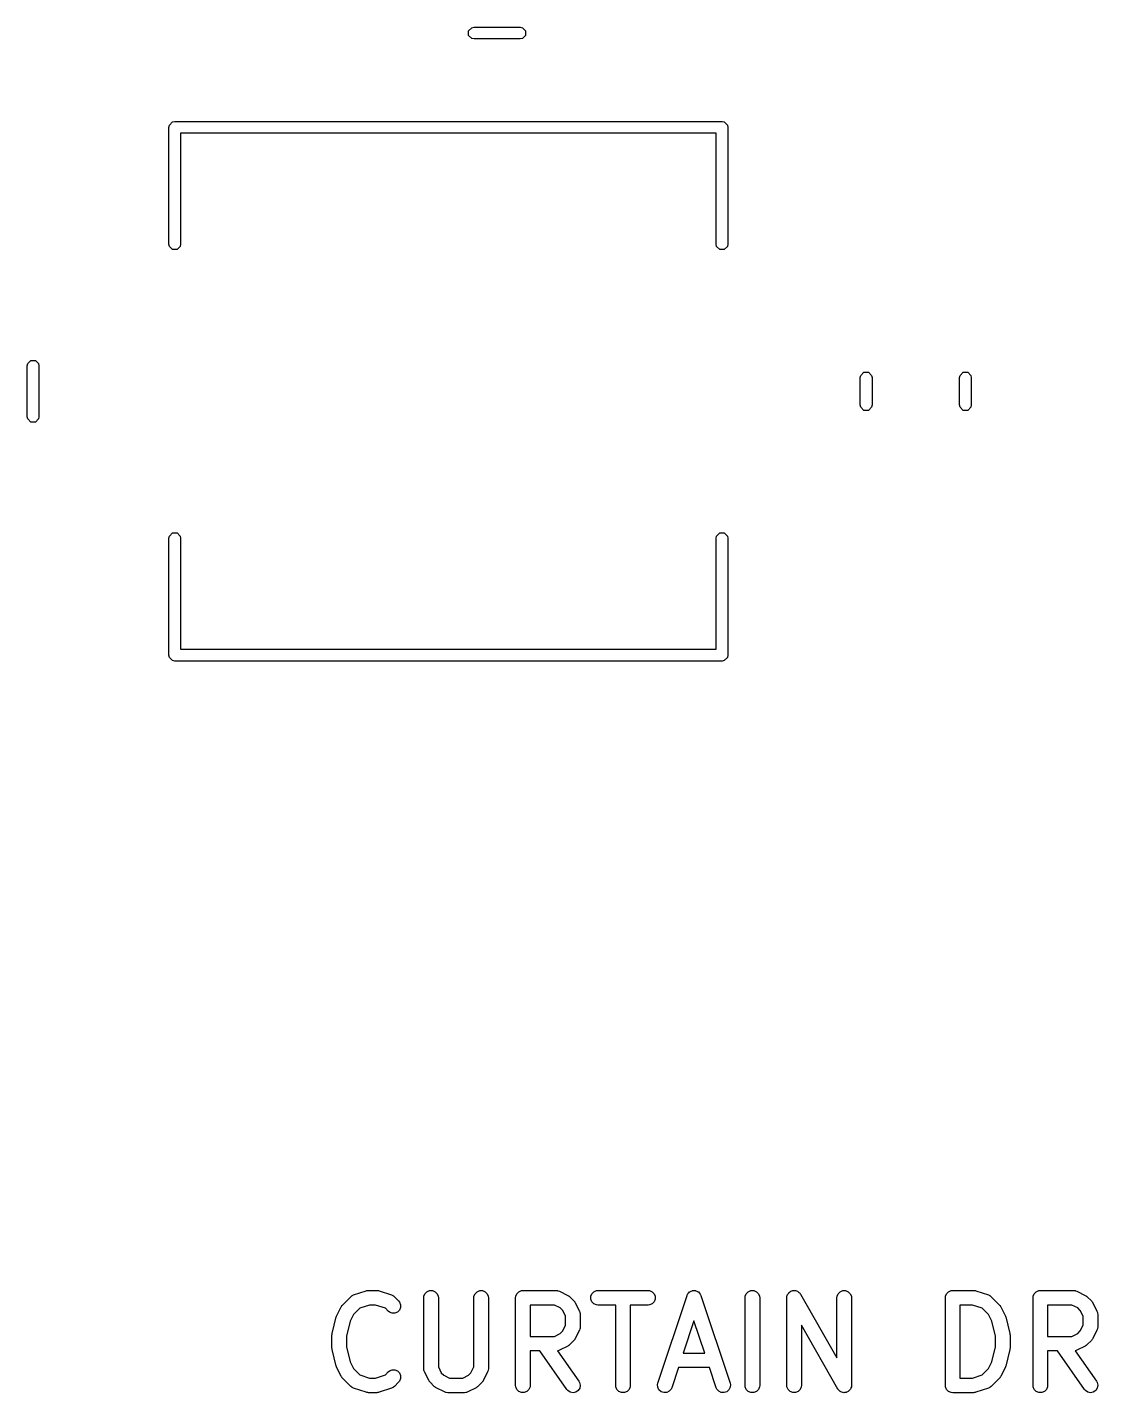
# Model space of a CAD drawing. Header units: millimetres. Extents: x 99.8 to 180.8, y -161.2 to -102.2.
# Drawn here: x 154.17 to 165.17, y -160.78 to -146.76 of the extents above; entities that cross this region are included whole.
import ezdxf

# ---------------------------------------------------------------- set-up
doc = ezdxf.new("R2010")
doc.units = ezdxf.units.MM
doc.layers.add('F.Silkscreen', color=254, linetype='CONTINUOUS', true_color=0xebdbb2)

msp = doc.modelspace()

# ---------------------------------------------------------------- linework, layer by layer
at = {"layer": 'F.Silkscreen', "linetype": 'CONTINUOUS'}
for p, q in [((158.707309, -146.799539), (158.739781, -146.767067)), ((158.707309, -146.845461), (158.707309, -146.799539)), ((158.739781, -146.767067), (158.762742, -146.7625)), ((158.762742, -146.7625), (159.237258, -146.7625)), ((159.237258, -146.7625), (159.260219, -146.767067)), ((159.260219, -146.767067), (159.292691, -146.799539)), ((159.292691, -146.799539), (159.292691, -146.845461)), ((158.739781, -146.877933), (158.707309, -146.845461)), ((158.762742, -146.8825), (158.739781, -146.877933)), ((159.237258, -146.8825), (158.762742, -146.8825)), ((159.260219, -146.877933), (159.237258, -146.8825)), ((159.292691, -146.845461), (159.260219, -146.877933)), ((155.63, -147.79), (155.634567, -147.767039)), ((155.634567, -147.767039), (155.667039, -147.734567)), ((155.667039, -147.734567), (155.69, -147.73)), ((155.69, -147.73), (161.31, -147.73)), ((161.31, -147.73), (161.332961, -147.734567)), ((161.332961, -147.734567), (161.365433, -147.767039)), ((161.365433, -147.767039), (161.37, -147.79)), ((155.63, -148.99), (155.63, -147.79)), ((161.25, -147.85), (155.75, -147.85)), ((155.75, -147.85), (155.75, -148.99)), ((161.25, -148.99), (161.25, -147.85)), ((161.37, -147.79), (161.37, -148.99)), ((155.634567, -149.012961), (155.63, -148.99)), ((155.667039, -149.045433), (155.634567, -149.012961)), ((155.745433, -149.012961), (155.712961, -149.045433)), ((155.75, -148.99), (155.745433, -149.012961)), ((161.254567, -149.012961), (161.25, -148.99)), ((161.287039, -149.045433), (161.254567, -149.012961)), ((161.365433, -149.012961), (161.332961, -149.045433)), ((161.37, -148.99), (161.365433, -149.012961)), ((155.712961, -149.045433), (155.667039, -149.045433)), ((161.332961, -149.045433), (161.287039, -149.045433)), ((154.175, -150.238748), (154.179567, -150.215787)), ((154.175, -150.761252), (154.175, -150.238748)), ((154.179567, -150.215787), (154.212039, -150.183315)), ((154.212039, -150.183315), (154.257961, -150.183315)), ((154.257961, -150.183315), (154.290433, -150.215787)), ((154.290433, -150.215787), (154.295, -150.238748)), ((154.295, -150.238748), (154.295, -150.761252)), ((162.734567, -150.336459), (162.767039, -150.303987)), ((162.767039, -150.303987), (162.812961, -150.303987)), ((162.812961, -150.303987), (162.845433, -150.336459)), ((163.754567, -150.336459), (163.787039, -150.303987)), ((163.787039, -150.303987), (163.832961, -150.303987)), ((163.832961, -150.303987), (163.865433, -150.336459)), ((162.73, -150.35942), (162.734567, -150.336459)), ((162.73, -150.64058), (162.73, -150.35942)), ((162.845433, -150.336459), (162.85, -150.35942)), ((162.85, -150.35942), (162.85, -150.64058)), ((163.75, -150.35942), (163.754567, -150.336459)), ((163.75, -150.64058), (163.75, -150.35942)), ((163.865433, -150.336459), (163.87, -150.35942)), ((163.87, -150.35942), (163.87, -150.64058)), ((162.734567, -150.663541), (162.73, -150.64058)), ((162.767039, -150.696013), (162.734567, -150.663541)), ((162.812961, -150.696013), (162.767039, -150.696013)), ((162.845433, -150.663541), (162.812961, -150.696013)), ((162.85, -150.64058), (162.845433, -150.663541)), ((163.754567, -150.663541), (163.75, -150.64058)), ((163.787039, -150.696013), (163.754567, -150.663541)), ((163.832961, -150.696013), (163.787039, -150.696013)), ((163.865433, -150.663541), (163.832961, -150.696013)), ((163.87, -150.64058), (163.865433, -150.663541)), ((154.179567, -150.784213), (154.175, -150.761252)), ((154.212039, -150.816685), (154.179567, -150.784213)), ((154.257961, -150.816685), (154.212039, -150.816685)), ((154.290433, -150.784213), (154.257961, -150.816685)), ((154.295, -150.761252), (154.290433, -150.784213)), ((155.63, -152.01), (155.634567, -151.987039)), ((155.634567, -151.987039), (155.667039, -151.954567)), ((155.667039, -151.954567), (155.712961, -151.954567)), ((155.712961, -151.954567), (155.745433, -151.987039)), ((155.745433, -151.987039), (155.75, -152.01)), ((161.25, -152.01), (161.254567, -151.987039)), ((161.254567, -151.987039), (161.287039, -151.954567)), ((161.287039, -151.954567), (161.332961, -151.954567)), ((161.332961, -151.954567), (161.365433, -151.987039)), ((161.365433, -151.987039), (161.37, -152.01)), ((155.63, -153.21), (155.63, -152.01)), ((155.75, -152.01), (155.75, -153.15)), ((161.25, -153.15), (161.25, -152.01)), ((161.37, -152.01), (161.37, -153.21)), ((155.634567, -153.232961), (155.63, -153.21)), ((155.667039, -153.265433), (155.634567, -153.232961)), ((155.75, -153.15), (161.25, -153.15)), ((161.365433, -153.232961), (161.332961, -153.265433)), ((161.37, -153.21), (161.365433, -153.232961)), ((155.69, -153.27), (155.667039, -153.265433)), ((161.31, -153.27), (155.69, -153.27)), ((161.332961, -153.265433), (161.31, -153.27)), ((157.411253, -159.884095), (157.496969, -159.79838)), ((157.496969, -159.79838), (157.508334, -159.789053)), ((157.508334, -159.789053), (157.510822, -159.788022)), ((157.510822, -159.788022), (157.512858, -159.786257)), ((157.512858, -159.786257), (157.526284, -159.780263)), ((157.526284, -159.780263), (157.654855, -159.737406)), ((157.654855, -159.737406), (157.662108, -159.735756)), ((157.662108, -159.735756), (157.66394, -159.734998)), ((157.66394, -159.734998), (157.666594, -159.734736)), ((157.666594, -159.734736), (157.669192, -159.734146)), ((157.669192, -159.734146), (157.671166, -159.734286)), ((157.671166, -159.734286), (157.678572, -159.733557)), ((157.678572, -159.733557), (157.764286, -159.733557)), ((157.764286, -159.733557), (157.771691, -159.734286)), ((157.771691, -159.734286), (157.773666, -159.734146)), ((157.773666, -159.734146), (157.776263, -159.734736)), ((157.776263, -159.734736), (157.778918, -159.734998)), ((157.778918, -159.734998), (157.780749, -159.735756)), ((157.780749, -159.735756), (157.788003, -159.737406)), ((157.788003, -159.737406), (157.916575, -159.780263)), ((157.916575, -159.780263), (157.930001, -159.786257)), ((157.930001, -159.786257), (157.932037, -159.788023)), ((157.932037, -159.788023), (157.934526, -159.789054)), ((157.934526, -159.789054), (157.945891, -159.798381)), ((157.945891, -159.798381), (157.988748, -159.841238)), ((158.246429, -159.808557), (158.24787, -159.793925)), ((158.246429, -160.537128), (158.246429, -159.808557)), ((158.24787, -159.793925), (158.259069, -159.766889)), ((158.259069, -159.766889), (158.279761, -159.746197)), ((158.279761, -159.746197), (158.306797, -159.734998)), ((158.306797, -159.734998), (158.336061, -159.734998)), ((158.336061, -159.734998), (158.363097, -159.746197)), ((158.363097, -159.746197), (158.383789, -159.766889)), ((158.383789, -159.766889), (158.394988, -159.793925)), ((158.394988, -159.793925), (158.396429, -159.808557)), ((158.396429, -159.808557), (158.396429, -160.519423)), ((158.760715, -159.808557), (158.762156, -159.793925)), ((158.760715, -160.519423), (158.760715, -159.808557)), ((158.762156, -159.793925), (158.773355, -159.766889)), ((158.773355, -159.766889), (158.794047, -159.746197)), ((158.794047, -159.746197), (158.821083, -159.734998)), ((158.821083, -159.734998), (158.850347, -159.734998)), ((158.850347, -159.734998), (158.877383, -159.746197)), ((158.877383, -159.746197), (158.898075, -159.766889)), ((158.898075, -159.766889), (158.909274, -159.793925)), ((158.909274, -159.793925), (158.910715, -159.808557)), ((158.910715, -159.808557), (158.910715, -160.537128)), ((159.189286, -159.808557), (159.190727, -159.793925)), ((159.189286, -160.708557), (159.189286, -159.808557)), ((159.190727, -159.793925), (159.201926, -159.766889)), ((159.201926, -159.766889), (159.222618, -159.746197)), ((159.222618, -159.746197), (159.249654, -159.734998)), ((159.249654, -159.734998), (159.264286, -159.733557)), ((159.264286, -159.733557), (159.607143, -159.733557)), ((159.607143, -159.733557), (159.621775, -159.734998)), ((159.621775, -159.734998), (159.624264, -159.736029)), ((159.624264, -159.736029), (159.626952, -159.73622)), ((159.626952, -159.73622), (159.640684, -159.741475)), ((159.640684, -159.741475), (159.726399, -159.784332)), ((159.726399, -159.784332), (159.732698, -159.788296)), ((159.732698, -159.788296), (159.734526, -159.789054)), ((159.734526, -159.789054), (159.736582, -159.790742)), ((159.736582, -159.790742), (159.738842, -159.792164)), ((159.738842, -159.792164), (159.740141, -159.793662)), ((159.740141, -159.793662), (159.745891, -159.798381)), ((159.745891, -159.798381), (159.788748, -159.841238)), ((159.962156, -159.793925), (159.973355, -159.766889)), ((159.962156, -159.823189), (159.962156, -159.793925)), ((159.973355, -159.850225), (159.962156, -159.823189)), ((159.973355, -159.766889), (159.994047, -159.746197)), ((159.994047, -159.746197), (160.021083, -159.734998)), ((160.021083, -159.734998), (160.035715, -159.733557)), ((160.035715, -159.733557), (160.550001, -159.733557)), ((160.550001, -159.733557), (160.564633, -159.734998)), ((160.564633, -159.734998), (160.591669, -159.746197)), ((160.591669, -159.746197), (160.612361, -159.766889)), ((160.612361, -159.766889), (160.62356, -159.793925)), ((160.62356, -159.823189), (160.612361, -159.850225)), ((160.62356, -159.793925), (160.62356, -159.823189)), ((160.650278, -160.68484), (160.950278, -159.78484)), ((160.950278, -159.78484), (160.956272, -159.771415)), ((160.956272, -159.771415), (160.959782, -159.767367)), ((160.959782, -159.767367), (160.962179, -159.762574)), ((160.962179, -159.762574), (160.969287, -159.756408)), ((160.969287, -159.756408), (160.975446, -159.749308)), ((160.975446, -159.749308), (160.980235, -159.746913)), ((160.980235, -159.746913), (160.984286, -159.7434)), ((160.984286, -159.7434), (160.993211, -159.740425)), ((160.993211, -159.740425), (161.001619, -159.736221)), ((161.001619, -159.736221), (161.006963, -159.735841)), ((161.006963, -159.735841), (161.012049, -159.734146)), ((161.012049, -159.734146), (161.021429, -159.734812)), ((161.021429, -159.734812), (161.030809, -159.734146)), ((161.030809, -159.734146), (161.035894, -159.735841)), ((161.035894, -159.735841), (161.041239, -159.736221)), ((161.041239, -159.736221), (161.049649, -159.740426)), ((161.049649, -159.740426), (161.058571, -159.7434)), ((161.058571, -159.7434), (161.062618, -159.74691)), ((161.062618, -159.74691), (161.067412, -159.749307)), ((161.067412, -159.749307), (161.073575, -159.756412)), ((161.073575, -159.756412), (161.080679, -159.762574)), ((161.080679, -159.762574), (161.083074, -159.767365)), ((161.083074, -159.767365), (161.086586, -159.771414)), ((161.086586, -159.771414), (161.09258, -159.78484)), ((161.09258, -159.78484), (161.39258, -160.68484)), ((161.546429, -159.808557), (161.54787, -159.793925)), ((161.546429, -160.708557), (161.546429, -159.808557)), ((161.54787, -159.793925), (161.559069, -159.766889)), ((161.559069, -159.766889), (161.579761, -159.746197)), ((161.579761, -159.746197), (161.606797, -159.734998)), ((161.606797, -159.734998), (161.636061, -159.734998)), ((161.636061, -159.734998), (161.663097, -159.746197)), ((161.663097, -159.746197), (161.683789, -159.766889)), ((161.683789, -159.766889), (161.694988, -159.793925)), ((161.694988, -159.793925), (161.696429, -159.808557)), ((161.696429, -159.808557), (161.696429, -160.708557)), ((161.975, -159.808557), (161.97537, -159.804793)), ((161.975, -160.708557), (161.975, -159.808557)), ((161.975183, -159.803318), (161.975704, -159.801407)), ((161.97537, -159.804793), (161.975183, -159.803318)), ((161.975704, -159.801407), (161.976441, -159.793925)), ((161.976441, -159.793925), (161.980258, -159.784709)), ((161.980258, -159.784709), (161.982883, -159.775086)), ((161.982883, -159.775086), (161.98581, -159.771305)), ((161.98581, -159.771305), (161.98764, -159.766889)), ((161.98764, -159.766889), (161.99469, -159.759838)), ((161.99469, -159.759838), (162.0008, -159.751949)), ((162.0008, -159.751949), (162.004953, -159.749575)), ((162.004953, -159.749575), (162.008332, -159.746197)), ((162.008332, -159.746197), (162.017544, -159.74238)), ((162.017544, -159.74238), (162.026209, -159.73743)), ((162.026209, -159.73743), (162.030952, -159.736827)), ((162.030952, -159.736827), (162.035368, -159.734998)), ((162.035368, -159.734998), (162.045342, -159.734998)), ((162.045342, -159.734998), (162.055239, -159.73374)), ((162.055239, -159.73374), (162.059851, -159.734998)), ((162.059851, -159.734998), (162.064632, -159.734998)), ((162.064632, -159.734998), (162.073847, -159.738815)), ((162.073847, -159.738815), (162.083471, -159.74144)), ((162.083471, -159.74144), (162.087251, -159.744367)), ((162.087251, -159.744367), (162.091668, -159.746197)), ((162.091668, -159.746197), (162.098718, -159.753247)), ((162.098718, -159.753247), (162.106608, -159.759357)), ((162.106608, -159.759357), (162.11096, -159.765489)), ((162.11096, -159.765489), (162.11236, -159.766889)), ((162.11236, -159.766889), (162.112929, -159.768263)), ((162.112929, -159.768263), (162.115118, -159.771347)), ((162.115118, -159.771347), (162.489286, -160.426139)), ((162.489286, -159.808557), (162.490727, -159.793925)), ((162.489286, -160.426139), (162.489286, -159.808557)), ((162.490727, -159.793925), (162.501926, -159.766889)), ((162.501926, -159.766889), (162.522618, -159.746197)), ((162.522618, -159.746197), (162.549654, -159.734998)), ((162.549654, -159.734998), (162.578918, -159.734998)), ((162.578918, -159.734998), (162.605954, -159.746197)), ((162.605954, -159.746197), (162.626646, -159.766889)), ((162.626646, -159.766889), (162.637845, -159.793925)), ((162.637845, -159.793925), (162.639286, -159.808557)), ((162.639286, -159.808557), (162.639286, -160.708557)), ((163.603571, -159.808557), (163.605012, -159.793925)), ((163.603571, -160.708557), (163.603571, -159.808557)), ((163.605012, -159.793925), (163.616211, -159.766889)), ((163.616211, -159.766889), (163.636903, -159.746197)), ((163.636903, -159.746197), (163.663939, -159.734998)), ((163.663939, -159.734998), (163.678571, -159.733557)), ((163.678571, -159.733557), (163.892857, -159.733557)), ((163.892857, -159.733557), (163.900262, -159.734286)), ((163.900262, -159.734286), (163.902237, -159.734146)), ((163.902237, -159.734146), (163.904834, -159.734736)), ((163.904834, -159.734736), (163.907489, -159.734998)), ((163.907489, -159.734998), (163.90932, -159.735756)), ((163.90932, -159.735756), (163.916574, -159.737406)), ((163.916574, -159.737406), (164.045145, -159.780263)), ((164.045145, -159.780263), (164.058571, -159.786257)), ((164.058571, -159.786257), (164.060606, -159.788022)), ((164.060606, -159.788022), (164.063095, -159.789053)), ((164.063095, -159.789053), (164.074461, -159.798381)), ((164.074461, -159.798381), (164.160176, -159.884095)), ((164.503571, -159.808557), (164.505012, -159.793925)), ((164.503571, -160.708557), (164.503571, -159.808557)), ((164.505012, -159.793925), (164.516211, -159.766889)), ((164.516211, -159.766889), (164.536903, -159.746197)), ((164.536903, -159.746197), (164.563939, -159.734998)), ((164.563939, -159.734998), (164.578571, -159.733557)), ((164.578571, -159.733557), (164.921428, -159.733557)), ((164.921428, -159.733557), (164.93606, -159.734998)), ((164.93606, -159.734998), (164.938549, -159.736029)), ((164.938549, -159.736029), (164.941237, -159.73622)), ((164.941237, -159.73622), (164.954969, -159.741475)), ((164.954969, -159.741475), (165.040684, -159.784332)), ((165.040684, -159.784332), (165.046983, -159.788296)), ((165.046983, -159.788296), (165.048811, -159.789054)), ((165.048811, -159.789054), (165.050867, -159.790742)), ((165.050867, -159.790742), (165.053127, -159.792164)), ((165.053127, -159.792164), (165.054426, -159.793662)), ((165.054426, -159.793662), (165.060176, -159.798381)), ((165.060176, -159.798381), (165.103033, -159.841238)), ((157.354347, -159.989301), (157.397204, -159.903587)), ((157.397204, -159.903587), (157.401168, -159.897287)), ((157.401168, -159.897287), (157.401926, -159.89546)), ((157.401926, -159.89546), (157.403614, -159.893403)), ((157.403614, -159.893403), (157.405036, -159.891144)), ((157.405036, -159.891144), (157.406534, -159.889844)), ((157.406534, -159.889844), (157.411253, -159.884095)), ((157.590514, -159.916966), (157.525924, -159.981555)), ((157.690742, -159.883557), (157.590514, -159.916966)), ((157.752116, -159.883557), (157.690742, -159.883557)), ((157.852344, -159.916966), (157.752116, -159.883557)), ((157.882682, -159.947304), (157.852344, -159.916966)), ((157.894047, -159.956631), (157.882682, -159.947304)), ((157.921084, -159.96783), (157.894047, -159.956631)), ((157.950346, -159.96783), (157.921084, -159.96783)), ((157.977383, -159.956631), (157.950346, -159.96783)), ((157.998075, -159.935939), (157.977383, -159.956631)), ((157.988748, -159.841238), (157.998075, -159.852603)), ((157.998075, -159.852603), (158.009274, -159.87964)), ((158.009274, -159.908902), (157.998075, -159.935939)), ((158.009274, -159.87964), (158.009274, -159.908902)), ((159.589438, -159.883557), (159.339286, -159.883557)), ((159.339286, -159.883557), (159.339286, -160.204985)), ((159.648431, -159.913053), (159.589438, -159.883557)), ((159.674076, -159.938698), (159.648431, -159.913053)), ((159.703572, -159.99769), (159.674076, -159.938698)), ((159.788748, -159.841238), (159.793466, -159.846987)), ((159.793466, -159.846987), (159.794965, -159.848287)), ((159.794965, -159.848287), (159.796386, -159.850546)), ((159.796386, -159.850546), (159.798075, -159.852603)), ((159.798075, -159.852603), (159.798832, -159.85443)), ((159.798832, -159.85443), (159.802797, -159.86073)), ((159.802797, -159.86073), (159.845654, -159.946444)), ((159.845654, -159.946444), (159.850909, -159.960176)), ((159.850909, -159.960176), (159.851099, -159.962863)), ((159.851099, -159.962863), (159.852131, -159.965353)), ((159.852131, -159.965353), (159.853572, -159.979985)), ((159.853572, -159.979985), (159.853572, -160.108557)), ((159.994047, -159.870917), (159.973355, -159.850225)), ((160.021083, -159.882116), (159.994047, -159.870917)), ((160.035715, -159.883557), (160.021083, -159.882116)), ((160.217858, -159.883557), (160.035715, -159.883557)), ((160.217858, -160.708557), (160.217858, -159.883557)), ((160.550001, -159.883557), (160.367858, -159.883557)), ((160.367858, -159.883557), (160.367858, -160.708557)), ((160.564633, -159.882116), (160.550001, -159.883557)), ((160.591669, -159.870917), (160.564633, -159.882116)), ((160.612361, -159.850225), (160.591669, -159.870917)), ((163.880687, -159.883557), (163.753571, -159.883557)), ((163.753571, -159.883557), (163.753571, -160.633557)), ((163.980914, -159.916966), (163.880687, -159.883557)), ((164.045504, -159.981555), (163.980914, -159.916966)), ((164.160176, -159.884095), (164.164894, -159.889844)), ((164.164894, -159.889844), (164.166393, -159.891144)), ((164.166393, -159.891144), (164.167814, -159.893403)), ((164.167814, -159.893403), (164.169503, -159.89546)), ((164.169503, -159.89546), (164.17026, -159.897287)), ((164.17026, -159.897287), (164.174225, -159.903587)), ((164.174225, -159.903587), (164.217082, -159.989301)), ((164.903723, -159.883557), (164.653571, -159.883557)), ((164.653571, -159.883557), (164.653571, -160.204985)), ((164.962716, -159.913053), (164.903723, -159.883557)), ((164.988361, -159.938698), (164.962716, -159.913053)), ((165.017857, -159.99769), (164.988361, -159.938698)), ((165.103033, -159.841238), (165.107751, -159.846987)), ((165.107751, -159.846987), (165.10925, -159.848287)), ((165.10925, -159.848287), (165.110671, -159.850546)), ((165.110671, -159.850546), (165.11236, -159.852603)), ((165.11236, -159.852603), (165.113117, -159.85443)), ((165.113117, -159.85443), (165.117082, -159.86073)), ((165.117082, -159.86073), (165.159939, -159.946444)), ((165.159939, -159.946444), (165.165194, -159.960176)), ((165.165194, -159.960176), (165.165384, -159.962863)), ((165.165384, -159.962863), (165.166416, -159.965353)), ((165.166416, -159.965353), (165.167857, -159.979985)), ((165.167857, -159.979985), (165.167857, -160.108557)), ((157.305811, -160.176081), (157.348668, -160.004652)), ((157.348668, -160.004652), (157.349053, -160.003572)), ((157.349053, -160.003572), (157.349092, -160.003033)), ((157.349092, -160.003033), (157.351419, -159.996951)), ((157.351419, -159.996951), (157.353615, -159.990806)), ((157.353615, -159.990806), (157.353937, -159.99037)), ((157.353937, -159.99037), (157.354347, -159.989301)), ((157.492193, -160.049017), (157.453572, -160.203504)), ((157.525924, -159.981555), (157.492193, -160.049017)), ((159.674076, -160.149844), (159.703572, -160.090852)), ((159.703572, -160.090852), (159.703572, -159.99769)), ((159.853572, -160.108557), (159.852131, -160.123189)), ((161.021429, -160.045727), (160.9112, -160.376414)), ((161.131658, -160.376414), (161.021429, -160.045727)), ((162.499168, -160.745767), (162.125, -160.090973)), ((162.125, -160.090973), (162.125, -160.708557)), ((164.079235, -160.049017), (164.045504, -159.981555)), ((164.117857, -160.203504), (164.079235, -160.049017)), ((164.217082, -159.989301), (164.217491, -159.99037)), ((164.217491, -159.99037), (164.217814, -159.990806)), ((164.217814, -159.990806), (164.220009, -159.996951)), ((164.220009, -159.996951), (164.222337, -160.003033)), ((164.222337, -160.003033), (164.222375, -160.003572)), ((164.222375, -160.003572), (164.222761, -160.004652)), ((164.222761, -160.004652), (164.265618, -160.176081)), ((164.988361, -160.149844), (165.017857, -160.090852)), ((165.017857, -160.090852), (165.017857, -159.99769)), ((165.167857, -160.108557), (165.166416, -160.123189)), ((157.303572, -160.194271), (157.303823, -160.191717)), ((157.303572, -160.322842), (157.303572, -160.194271)), ((157.303661, -160.190626), (157.304469, -160.185153)), ((157.303823, -160.191717), (157.303661, -160.190626)), ((157.304469, -160.185153), (157.305013, -160.179639)), ((157.305013, -160.179639), (157.305436, -160.178617)), ((157.305436, -160.178617), (157.305811, -160.176081)), ((157.453572, -160.203504), (157.453572, -160.313608)), ((159.339286, -160.204985), (159.589438, -160.204985)), ((159.589438, -160.204985), (159.648431, -160.175488)), ((159.648431, -160.175488), (159.674076, -160.149844)), ((159.788748, -160.247304), (159.745891, -160.290161)), ((159.793466, -160.241554), (159.788748, -160.247304)), ((159.794965, -160.240255), (159.793466, -160.241554)), ((159.796386, -160.237995), (159.794965, -160.240255)), ((159.798075, -160.235939), (159.796386, -160.237995)), ((159.798832, -160.234111), (159.798075, -160.235939)), ((159.802797, -160.227812), (159.798832, -160.234111)), ((159.845654, -160.142098), (159.802797, -160.227812)), ((159.850909, -160.128366), (159.845654, -160.142098)), ((159.851099, -160.125678), (159.850909, -160.128366)), ((159.852131, -160.123189), (159.851099, -160.125678)), ((164.117857, -160.313608), (164.117857, -160.203504)), ((164.265618, -160.176081), (164.265993, -160.178618)), ((164.265993, -160.178618), (164.266416, -160.179639)), ((164.266416, -160.179639), (164.266957, -160.185141)), ((164.266957, -160.185141), (164.267769, -160.190626)), ((164.267769, -160.190626), (164.267605, -160.191721)), ((164.267605, -160.191721), (164.267857, -160.194271)), ((164.267857, -160.194271), (164.267857, -160.322842)), ((164.653571, -160.204985), (164.903723, -160.204985)), ((164.903723, -160.204985), (164.962716, -160.175488)), ((164.962716, -160.175488), (164.988361, -160.149844)), ((165.103033, -160.247304), (165.060176, -160.290161)), ((165.107751, -160.241554), (165.103033, -160.247304)), ((165.10925, -160.240255), (165.107751, -160.241554)), ((165.110671, -160.237995), (165.10925, -160.240255)), ((165.11236, -160.235939), (165.110671, -160.237995)), ((165.113117, -160.234111), (165.11236, -160.235939)), ((165.117082, -160.227812), (165.113117, -160.234111)), ((165.159939, -160.142098), (165.117082, -160.227812)), ((165.165194, -160.128366), (165.159939, -160.142098)), ((165.165384, -160.125678), (165.165194, -160.128366)), ((165.166416, -160.123189), (165.165384, -160.125678)), ((157.303823, -160.325395), (157.303572, -160.322842)), ((157.303661, -160.326487), (157.303823, -160.325395)), ((157.304469, -160.331959), (157.303661, -160.326487)), ((157.305013, -160.337474), (157.304469, -160.331959)), ((157.305436, -160.338495), (157.305013, -160.337474)), ((157.305811, -160.341032), (157.305436, -160.338495)), ((157.348668, -160.512461), (157.305811, -160.341032)), ((157.453572, -160.313608), (157.492193, -160.468095)), ((159.439523, -160.354985), (159.339286, -160.354985)), ((159.339286, -160.354985), (159.339286, -160.708557)), ((159.71713, -160.751567), (159.439523, -160.354985)), ((159.621775, -160.353544), (159.621622, -160.353558)), ((159.621622, -160.353558), (159.840015, -160.665548)), ((159.624264, -160.352512), (159.621775, -160.353544)), ((159.626952, -160.352322), (159.624264, -160.352512)), ((159.640684, -160.347067), (159.626952, -160.352322)), ((159.726399, -160.30421), (159.640684, -160.347067)), ((159.732698, -160.300245), (159.726399, -160.30421)), ((159.734526, -160.299488), (159.732698, -160.300245)), ((159.736582, -160.297799), (159.734526, -160.299488)), ((159.738842, -160.296378), (159.736582, -160.297799)), ((159.740141, -160.294879), (159.738842, -160.296378)), ((159.745891, -160.290161), (159.740141, -160.294879)), ((160.9112, -160.376414), (161.131658, -160.376414)), ((164.079235, -160.468095), (164.117857, -160.313608)), ((164.265618, -160.341032), (164.222761, -160.512461)), ((164.265993, -160.338494), (164.265618, -160.341032)), ((164.266416, -160.337474), (164.265993, -160.338494)), ((164.266957, -160.331971), (164.266416, -160.337474)), ((164.267769, -160.326487), (164.266957, -160.331971)), ((164.267857, -160.322842), (164.267605, -160.325391)), ((164.267605, -160.325391), (164.267769, -160.326487)), ((164.753808, -160.354985), (164.653571, -160.354985)), ((164.653571, -160.354985), (164.653571, -160.708557)), ((165.031415, -160.751567), (164.753808, -160.354985)), ((164.93606, -160.353544), (164.935907, -160.353558)), ((164.935907, -160.353558), (165.1543, -160.665548)), ((164.938549, -160.352512), (164.93606, -160.353544)), ((164.941237, -160.352322), (164.938549, -160.352512)), ((164.954969, -160.347067), (164.941237, -160.352322)), ((165.040684, -160.30421), (164.954969, -160.347067)), ((165.046983, -160.300245), (165.040684, -160.30421)), ((165.048811, -160.299488), (165.046983, -160.300245)), ((165.050867, -160.297799), (165.048811, -160.299488)), ((165.053127, -160.296378), (165.050867, -160.297799)), ((165.054426, -160.294879), (165.053127, -160.296378)), ((165.060176, -160.290161), (165.054426, -160.294879)), ((157.349053, -160.51354), (157.348668, -160.512461)), ((157.349092, -160.51408), (157.349053, -160.51354)), ((157.351419, -160.520161), (157.349092, -160.51408)), ((157.353615, -160.526307), (157.351419, -160.520161)), ((157.353937, -160.526742), (157.353615, -160.526307)), ((157.354347, -160.527812), (157.353937, -160.526742)), ((157.397204, -160.613526), (157.354347, -160.527812)), ((157.492193, -160.468095), (157.525925, -160.535558)), ((157.525925, -160.535558), (157.590515, -160.600148)), ((158.24787, -160.55176), (158.246429, -160.537128)), ((158.396429, -160.519423), (158.425925, -160.578415)), ((158.731218, -160.578415), (158.760715, -160.519423)), ((158.910715, -160.537128), (158.909274, -160.55176)), ((160.8612, -160.526414), (160.79258, -160.732274)), ((161.181658, -160.526414), (160.8612, -160.526414)), ((161.250278, -160.732274), (161.181658, -160.526414)), ((163.980914, -160.600148), (164.045504, -160.535558)), ((164.045504, -160.535558), (164.079235, -160.468095)), ((164.217082, -160.527812), (164.174225, -160.613526)), ((164.217491, -160.526742), (164.217082, -160.527812)), ((164.217814, -160.526307), (164.217491, -160.526742)), ((164.220009, -160.520161), (164.217814, -160.526307)), ((164.222337, -160.51408), (164.220009, -160.520161)), ((164.222375, -160.51354), (164.222337, -160.51408)), ((164.222761, -160.512461), (164.222375, -160.51354)), ((157.401168, -160.619825), (157.397204, -160.613526)), ((157.401926, -160.621653), (157.401168, -160.619825)), ((157.403614, -160.623709), (157.401926, -160.621653)), ((157.405036, -160.625969), (157.403614, -160.623709)), ((157.406534, -160.627268), (157.405036, -160.625969)), ((157.411253, -160.633018), (157.406534, -160.627268)), ((157.496968, -160.718733), (157.411253, -160.633018)), ((157.590515, -160.600148), (157.690742, -160.633557)), ((157.690742, -160.633557), (157.752116, -160.633557)), ((157.752116, -160.633557), (157.852343, -160.600148)), ((157.852343, -160.600148), (157.882682, -160.569809)), ((157.882682, -160.569809), (157.894047, -160.560482)), ((157.894047, -160.560482), (157.921083, -160.549283)), ((157.921083, -160.549283), (157.950346, -160.549283)), ((157.988749, -160.675874), (157.945892, -160.718732)), ((157.950346, -160.549283), (157.977382, -160.560481)), ((157.977382, -160.560481), (157.998075, -160.581173)), ((157.998076, -160.664509), (157.988749, -160.675874)), ((157.998075, -160.581173), (158.009274, -160.608209)), ((158.009274, -160.637472), (157.998076, -160.664509)), ((158.009274, -160.608209), (158.009274, -160.637472)), ((158.248901, -160.554249), (158.24787, -160.55176)), ((158.249092, -160.556937), (158.248901, -160.554249)), ((158.254347, -160.570669), (158.249092, -160.556937)), ((158.297204, -160.656383), (158.254347, -160.570669)), ((158.301168, -160.662682), (158.297204, -160.656383)), ((158.301926, -160.66451), (158.301168, -160.662682)), ((158.303614, -160.666566), (158.301926, -160.66451)), ((158.305036, -160.668826), (158.303614, -160.666566)), ((158.306534, -160.670125), (158.305036, -160.668826)), ((158.311253, -160.675875), (158.306534, -160.670125)), ((158.354111, -160.718733), (158.311253, -160.675875)), ((158.425925, -160.578415), (158.451571, -160.604061)), ((158.451571, -160.604061), (158.510563, -160.633557)), ((158.510563, -160.633557), (158.646581, -160.633557)), ((158.646581, -160.633557), (158.705573, -160.604061)), ((158.705573, -160.604061), (158.731218, -160.578415)), ((158.845892, -160.675874), (158.803035, -160.718732)), ((158.850609, -160.670125), (158.845892, -160.675874)), ((158.852108, -160.668826), (158.850609, -160.670125)), ((158.853529, -160.666567), (158.852108, -160.668826)), ((158.855219, -160.664509), (158.853529, -160.666567)), ((158.855976, -160.662679), (158.855219, -160.664509)), ((158.85994, -160.656383), (158.855976, -160.662679)), ((158.902797, -160.570669), (158.85994, -160.656383)), ((158.908052, -160.556937), (158.902797, -160.570669)), ((158.908242, -160.554249), (158.908052, -160.556937)), ((158.909274, -160.55176), (158.908242, -160.554249)), ((159.840015, -160.665548), (159.847225, -160.678361)), ((159.847225, -160.678361), (159.853555, -160.706932)), ((163.753571, -160.633557), (163.880687, -160.633557)), ((163.880687, -160.633557), (163.980914, -160.600148)), ((164.160176, -160.633018), (164.074461, -160.718733)), ((164.164894, -160.627268), (164.160176, -160.633018)), ((164.166393, -160.625969), (164.164894, -160.627268)), ((164.167814, -160.623709), (164.166393, -160.625969)), ((164.169503, -160.621653), (164.167814, -160.623709)), ((164.17026, -160.619825), (164.169503, -160.621653)), ((164.174225, -160.613526), (164.17026, -160.619825)), ((165.1543, -160.665548), (165.16151, -160.678361)), ((165.16151, -160.678361), (165.16784, -160.706932)), ((157.508333, -160.72806), (157.496968, -160.718733)), ((157.510821, -160.72909), (157.508333, -160.72806)), ((157.512858, -160.730857), (157.510821, -160.72909)), ((157.526284, -160.736851), (157.512858, -160.730857)), ((157.654855, -160.779708), (157.526284, -160.736851)), ((157.662108, -160.781357), (157.654855, -160.779708)), ((157.66394, -160.782116), (157.662108, -160.781357)), ((157.666594, -160.782377), (157.66394, -160.782116)), ((157.669192, -160.782968), (157.666594, -160.782377)), ((157.671166, -160.782827), (157.669192, -160.782968)), ((157.678572, -160.783557), (157.671166, -160.782827)), ((157.764286, -160.783557), (157.678572, -160.783557)), ((157.771691, -160.782827), (157.764286, -160.783557)), ((157.773666, -160.782968), (157.771691, -160.782827)), ((157.776263, -160.782377), (157.773666, -160.782968)), ((157.778918, -160.782116), (157.776263, -160.782377)), ((157.780749, -160.781357), (157.778918, -160.782116)), ((157.788003, -160.779708), (157.780749, -160.781357)), ((157.916575, -160.736851), (157.788003, -160.779708)), ((157.930001, -160.730857), (157.916575, -160.736851)), ((157.932037, -160.72909), (157.930001, -160.730857)), ((157.934526, -160.72806), (157.932037, -160.72909)), ((157.945892, -160.718732), (157.934526, -160.72806)), ((158.35986, -160.723451), (158.354111, -160.718733)), ((158.36116, -160.72495), (158.35986, -160.723451)), ((158.363419, -160.726371), (158.36116, -160.72495)), ((158.365476, -160.72806), (158.363419, -160.726371)), ((158.367303, -160.728817), (158.365476, -160.72806)), ((158.373603, -160.732782), (158.367303, -160.728817)), ((158.459317, -160.775639), (158.373603, -160.732782)), ((158.473049, -160.780894), (158.459317, -160.775639)), ((158.475736, -160.781084), (158.473049, -160.780894)), ((158.478226, -160.782116), (158.475736, -160.781084)), ((158.492858, -160.783557), (158.478226, -160.782116)), ((158.664286, -160.783557), (158.492858, -160.783557)), ((158.678918, -160.782116), (158.664286, -160.783557)), ((158.681407, -160.781084), (158.678918, -160.782116)), ((158.684095, -160.780894), (158.681407, -160.781084)), ((158.697827, -160.775639), (158.684095, -160.780894)), ((158.783542, -160.732782), (158.697827, -160.775639)), ((158.789841, -160.728817), (158.783542, -160.732782)), ((158.791669, -160.72806), (158.789841, -160.728817)), ((158.793725, -160.726372), (158.791669, -160.72806)), ((158.795985, -160.72495), (158.793725, -160.726372)), ((158.797285, -160.72345), (158.795985, -160.72495)), ((158.803035, -160.718732), (158.797285, -160.72345)), ((159.190727, -160.723189), (159.189286, -160.708557)), ((159.201926, -160.750225), (159.190727, -160.723189)), ((159.222618, -160.770917), (159.201926, -160.750225)), ((159.249654, -160.782116), (159.222618, -160.770917)), ((159.278918, -160.782116), (159.249654, -160.782116)), ((159.305954, -160.770917), (159.278918, -160.782116)), ((159.326646, -160.750225), (159.305954, -160.770917)), ((159.337845, -160.723189), (159.326646, -160.750225)), ((159.339286, -160.708557), (159.337845, -160.723189)), ((159.726701, -160.762728), (159.71713, -160.751567)), ((159.75138, -160.778454), (159.726701, -160.762728)), ((159.780198, -160.78354), (159.75138, -160.778454)), ((159.808769, -160.77721), (159.780198, -160.78354)), ((159.832743, -160.760428), (159.808769, -160.77721)), ((159.848469, -160.73575), (159.832743, -160.760428)), ((159.853555, -160.706932), (159.848469, -160.73575)), ((160.219299, -160.723189), (160.217858, -160.708557)), ((160.230498, -160.750225), (160.219299, -160.723189)), ((160.25119, -160.770917), (160.230498, -160.750225)), ((160.278226, -160.782116), (160.25119, -160.770917)), ((160.30749, -160.782116), (160.278226, -160.782116)), ((160.334526, -160.770917), (160.30749, -160.782116)), ((160.355218, -160.750225), (160.334526, -160.770917)), ((160.366417, -160.723189), (160.355218, -160.750225)), ((160.367858, -160.708557), (160.366417, -160.723189)), ((160.647018, -160.699177), (160.650278, -160.68484)), ((160.649093, -160.728367), (160.647018, -160.699177)), ((160.662179, -160.75454), (160.649093, -160.728367)), ((160.684286, -160.773714), (160.662179, -160.75454)), ((160.712049, -160.782968), (160.684286, -160.773714)), ((160.741239, -160.780893), (160.712049, -160.782968)), ((160.767412, -160.767807), (160.741239, -160.780893)), ((160.786586, -160.7457), (160.767412, -160.767807)), ((160.79258, -160.732274), (160.786586, -160.7457)), ((161.256272, -160.745699), (161.250278, -160.732274)), ((161.275446, -160.767806), (161.256272, -160.745699)), ((161.301619, -160.780893), (161.275446, -160.767806)), ((161.330809, -160.782968), (161.301619, -160.780893)), ((161.358571, -160.773714), (161.330809, -160.782968)), ((161.380679, -160.75454), (161.358571, -160.773714)), ((161.393765, -160.728366), (161.380679, -160.75454)), ((161.39258, -160.68484), (161.39584, -160.699176)), ((161.39584, -160.699176), (161.393765, -160.728366)), ((161.54787, -160.723189), (161.546429, -160.708557)), ((161.559069, -160.750225), (161.54787, -160.723189)), ((161.579761, -160.770917), (161.559069, -160.750225)), ((161.606797, -160.782116), (161.579761, -160.770917)), ((161.636061, -160.782116), (161.606797, -160.782116)), ((161.663097, -160.770917), (161.636061, -160.782116)), ((161.683789, -160.750225), (161.663097, -160.770917)), ((161.694988, -160.723189), (161.683789, -160.750225)), ((161.696429, -160.708557), (161.694988, -160.723189)), ((161.976441, -160.723189), (161.975, -160.708557)), ((161.98764, -160.750225), (161.976441, -160.723189)), ((162.008332, -160.770917), (161.98764, -160.750225)), ((162.035368, -160.782116), (162.008332, -160.770917)), ((162.064632, -160.782116), (162.035368, -160.782116)), ((162.091668, -160.770917), (162.064632, -160.782116)), ((162.11236, -160.750225), (162.091668, -160.770917)), ((162.123559, -160.723189), (162.11236, -160.750225)), ((162.125, -160.708557), (162.123559, -160.723189)), ((162.501356, -160.74885), (162.499168, -160.745767)), ((162.501926, -160.750225), (162.501356, -160.74885)), ((162.503325, -160.751624), (162.501926, -160.750225)), ((162.507678, -160.757757), (162.503325, -160.751624)), ((162.515567, -160.763866), (162.507678, -160.757757)), ((162.522618, -160.770917), (162.515567, -160.763866)), ((162.527034, -160.772746), (162.522618, -160.770917)), ((162.530815, -160.775674), (162.527034, -160.772746)), ((162.540438, -160.778298), (162.530815, -160.775674)), ((162.549654, -160.782116), (162.540438, -160.778298)), ((162.554435, -160.782116), (162.549654, -160.782116)), ((162.559047, -160.783374), (162.554435, -160.782116)), ((162.568941, -160.782116), (162.559047, -160.783374)), ((162.578918, -160.782116), (162.568941, -160.782116)), ((162.583336, -160.780285), (162.578918, -160.782116)), ((162.588077, -160.779683), (162.583336, -160.780285)), ((162.596734, -160.774735), (162.588077, -160.779683)), ((162.605954, -160.770917), (162.596734, -160.774735)), ((162.609335, -160.767535), (162.605954, -160.770917)), ((162.613486, -160.765164), (162.609335, -160.767535)), ((162.619592, -160.757278), (162.613486, -160.765164)), ((162.626646, -160.750225), (162.619592, -160.757278)), ((162.628476, -160.745806), (162.626646, -160.750225)), ((162.631403, -160.742027), (162.628476, -160.745806)), ((162.634027, -160.732405), (162.631403, -160.742027)), ((162.637845, -160.723189), (162.634027, -160.732405)), ((162.638581, -160.715706), (162.637845, -160.723189)), ((162.639103, -160.713796), (162.638581, -160.715706)), ((162.639286, -160.708557), (162.638915, -160.71232)), ((162.638915, -160.71232), (162.639103, -160.713796)), ((163.605012, -160.723188), (163.603571, -160.708557)), ((163.605012, -160.723189), (163.605012, -160.723188)), ((163.616211, -160.750225), (163.605012, -160.723189)), ((163.636903, -160.770917), (163.616211, -160.750225)), ((163.663939, -160.782116), (163.636903, -160.770917)), ((163.678571, -160.783557), (163.663939, -160.782116)), ((163.892857, -160.783557), (163.678571, -160.783557)), ((163.900262, -160.782827), (163.892857, -160.783557)), ((163.902237, -160.782968), (163.900262, -160.782827)), ((163.904834, -160.782377), (163.902237, -160.782968)), ((163.907489, -160.782116), (163.904834, -160.782377)), ((163.90932, -160.781357), (163.907489, -160.782116)), ((163.916574, -160.779708), (163.90932, -160.781357)), ((164.045145, -160.736851), (163.916574, -160.779708)), ((164.058571, -160.730857), (164.045145, -160.736851)), ((164.060607, -160.72909), (164.058571, -160.730857)), ((164.063096, -160.72806), (164.060607, -160.72909)), ((164.074461, -160.718733), (164.063096, -160.72806)), ((164.505012, -160.723189), (164.503571, -160.708557)), ((164.516211, -160.750225), (164.505012, -160.723189)), ((164.536903, -160.770917), (164.516211, -160.750225)), ((164.563939, -160.782116), (164.536903, -160.770917)), ((164.593203, -160.782116), (164.563939, -160.782116)), ((164.620239, -160.770917), (164.593203, -160.782116)), ((164.640931, -160.750225), (164.620239, -160.770917)), ((164.65213, -160.723189), (164.640931, -160.750225)), ((164.653571, -160.708557), (164.65213, -160.723189)), ((165.040986, -160.762728), (165.031415, -160.751567)), ((165.065665, -160.778454), (165.040986, -160.762728)), ((165.094483, -160.78354), (165.065665, -160.778454)), ((165.123054, -160.77721), (165.094483, -160.78354)), ((165.147028, -160.760428), (165.123054, -160.77721)), ((165.162754, -160.73575), (165.147028, -160.760428)), ((165.16784, -160.706932), (165.162754, -160.73575))]:
    msp.add_line(p, q, dxfattribs=at)

doc.saveas('drawing.dxf')
